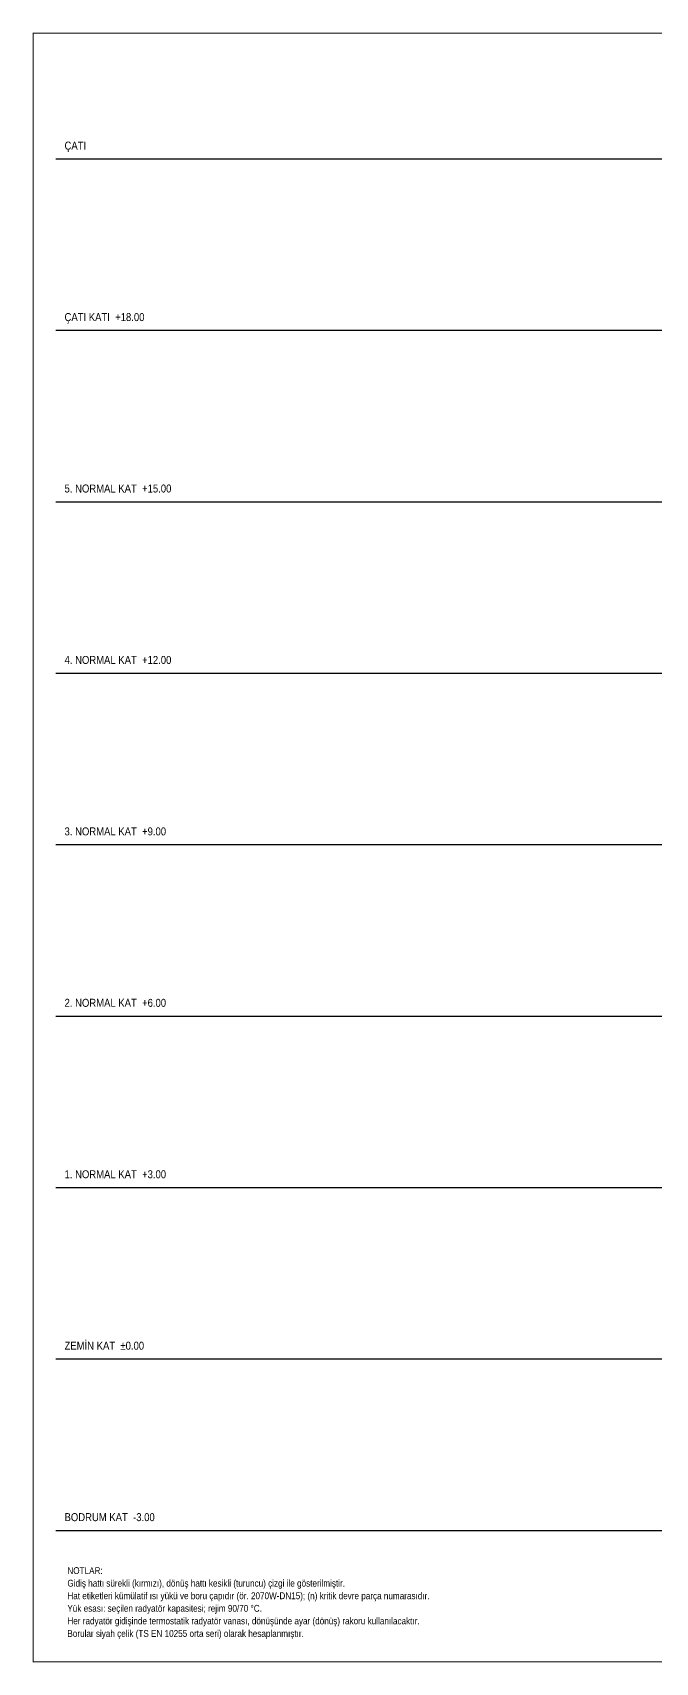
# Model space of a CAD drawing. Header units: centimetres. Extents: x -61 to 10101, y -10239 to 1521.
# Drawn here: x -41 to 1050, y -4431 to -1579 of the extents above; entities that cross this region are included whole.
import ezdxf
from ezdxf.enums import TextEntityAlignment as Align

# ---------------------------------------------------------------- set-up
doc = ezdxf.new("R2010")
doc.units = ezdxf.units.CM
for name, color, linetype in [('ROTAS-KAT-BANDI', 8, 'Continuous'), ('ROTAS-MASKE', 7, 'Continuous'), ('ROTAS-PAFTA', 7, 'Continuous'), ('ROTAS-YAZI', 7, 'Continuous')]:
    doc.layers.add(name, color=color, linetype=linetype)
doc.styles.add('ROTAS', font='arial.ttf')

msp = doc.modelspace()

# ---------------------------------------------------------------- linework, layer by layer
at = {"layer": 'ROTAS-KAT-BANDI'}
for points in [[(0, -1800), (5400, -1800)], [(0, -2100), (5400, -2100)], [(0, -2400), (5400, -2400)], [(0, -2700), (5400, -2700)], [(0, -3000), (5400, -3000)], [(0, -3300), (5400, -3300)], [(0, -3600), (5400, -3600)], [(0, -3900), (5400, -3900)], [(0, -4200), (5400, -4200)]]:
    msp.add_lwpolyline(points, dxfattribs=at)

# ---------------------------------------------------------------- wipeouts: each hides what was drawn before it
msp.add_wipeout([(17, -4283), (65.8, -4283), (65.8, -4265), (17, -4265)]).dxf.layer = 'ROTAS-MASKE'

# ---------------------------------------------------------------- next in the draw order: texts
at = {"layer": 'ROTAS-YAZI', "style": 'ROTAS', "width": 0.85}
msp.add_text('NOTLAR:', height=12, dxfattribs=at).set_placement((20, -4280), align=Align.BOTTOM_LEFT)

# ---------------------------------------------------------------- next in the draw order: wipeouts: each hides what was drawn before it
for points in [[(11.5, -1791.5), (47.1, -1791.5), (47.1, -1770.5), (11.5, -1770.5)], [(11.5, -2091.5), (139.9, -2091.5), (139.9, -2070.5), (11.5, -2070.5)], [(11.5, -2391.5), (168.4, -2391.5), (168.4, -2370.5), (11.5, -2370.5)], [(11.5, -2691.5), (168.4, -2691.5), (168.4, -2670.5), (11.5, -2670.5)], [(11.5, -2991.5), (161.3, -2991.5), (161.3, -2970.5), (11.5, -2970.5)], [(11.5, -3291.5), (161.3, -3291.5), (161.3, -3270.5), (11.5, -3270.5)], [(11.5, -3591.5), (161.3, -3591.5), (161.3, -3570.5), (11.5, -3570.5)], [(11.5, -3891.5), (132.7, -3891.5), (132.7, -3870.5), (11.5, -3870.5)], [(11.5, -4191.5), (139.9, -4191.5), (139.9, -4170.5), (11.5, -4170.5)]]:
    msp.add_wipeout(points).dxf.layer = 'ROTAS-MASKE'

# ---------------------------------------------------------------- next in the draw order: texts
at = {"layer": 'ROTAS-KAT-BANDI', "style": 'ROTAS', "width": 0.85}
for s, p in [('ÇATI', (15, -1788)), ('ÇATI KATI  +18.00', (15, -2088)), ('5. NORMAL KAT  +15.00', (15, -2388)), ('4. NORMAL KAT  +12.00', (15, -2688)), ('3. NORMAL KAT  +9.00', (15, -2988)), ('2. NORMAL KAT  +6.00', (15, -3288)), ('1. NORMAL KAT  +3.00', (15, -3588)), ('ZEMİN KAT  ±0.00', (15, -3888)), ('BODRUM KAT  -3.00', (15, -4188))]:
    msp.add_text(s, height=14, dxfattribs=at).set_placement(p, align=Align.BOTTOM_LEFT)

# ---------------------------------------------------------------- next in the draw order: wipeouts: each hides what was drawn before it
msp.add_wipeout([(17, -4305), (549.3, -4305), (549.3, -4287), (17, -4287)]).dxf.layer = 'ROTAS-MASKE'

# ---------------------------------------------------------------- next in the draw order: texts
at = {"layer": 'ROTAS-YAZI', "style": 'ROTAS', "width": 0.85}
msp.add_text('Gidiş hattı sürekli (kırmızı), dönüş hattı kesikli (turuncu) çizgi ile gösterilmiştir.', height=12, dxfattribs=at).set_placement((20, -4302), align=Align.BOTTOM_LEFT)

# ---------------------------------------------------------------- next in the draw order: wipeouts: each hides what was drawn before it
msp.add_wipeout([(17, -4327), (653.4, -4327), (653.4, -4309), (17, -4309)]).dxf.layer = 'ROTAS-MASKE'

# ---------------------------------------------------------------- next in the draw order: texts
msp.add_text('Hat etiketleri kümülatif ısı yükü ve boru çapıdır (ör. 2070W-DN15); (n) kritik devre parça numarasıdır.', height=12, dxfattribs=at).set_placement((20, -4324), align=Align.BOTTOM_LEFT)

# ---------------------------------------------------------------- next in the draw order: wipeouts: each hides what was drawn before it
msp.add_wipeout([(17, -4349), (359.6, -4349), (359.6, -4331), (17, -4331)]).dxf.layer = 'ROTAS-MASKE'

# ---------------------------------------------------------------- next in the draw order: texts
msp.add_text('Yük esası: seçilen radyatör kapasitesi; rejim 90/70 °C.', height=12, dxfattribs=at).set_placement((20, -4346), align=Align.BOTTOM_LEFT)

# ---------------------------------------------------------------- next in the draw order: wipeouts: each hides what was drawn before it
msp.add_wipeout([(17, -4371), (622.8, -4371), (622.8, -4353), (17, -4353)]).dxf.layer = 'ROTAS-MASKE'

# ---------------------------------------------------------------- next in the draw order: texts
msp.add_text('Her radyatör gidişinde termostatik radyatör vanası, dönüşünde ayar (dönüş) rakoru kullanılacaktır.', height=12, dxfattribs=at).set_placement((20, -4368), align=Align.BOTTOM_LEFT)

# ---------------------------------------------------------------- next in the draw order: wipeouts: each hides what was drawn before it
msp.add_wipeout([(17, -4393), (426.9, -4393), (426.9, -4375), (17, -4375)]).dxf.layer = 'ROTAS-MASKE'

# ---------------------------------------------------------------- next in the draw order: linework, layer by layer
at = {"layer": 'ROTAS-PAFTA', "const_width": 2}
msp.add_lwpolyline([(-40, -4430), (5440, -4430), (5440, -1580), (-40, -1580)], close=True, dxfattribs=at)

# ---------------------------------------------------------------- next in the draw order: texts
at = {"layer": 'ROTAS-YAZI', "style": 'ROTAS', "width": 0.85}
msp.add_text('Borular siyah çelik (TS EN 10255 orta seri) olarak hesaplanmıştır.', height=12, dxfattribs=at).set_placement((20, -4390), align=Align.BOTTOM_LEFT)

doc.saveas('drawing.dxf')
